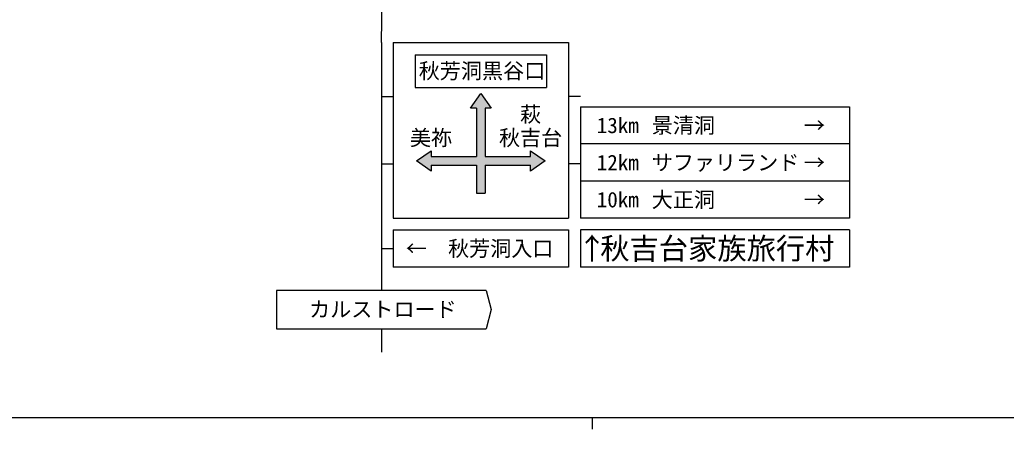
# Model space of a CAD drawing. Units: millimetres, scale not verified. Extents: x 40000 to 680000, y 20000 to 380000.
# Drawn here: x 119110 to 203385, y 204000 to 238926 of the extents above; entities that cross this region are included whole.
import ezdxf
from ezdxf.enums import TextEntityAlignment as Align

# ---------------------------------------------------------------- set-up
doc = ezdxf.new("R2010")
doc.units = ezdxf.units.MM
doc.header["$LTSCALE"] = 1000
for name, color, linetype, lineweight in [('M-BGD', 7, 'Continuous', 25), ('M-STR-STRC', 7, 'Continuous', 25), ('M-TTL-BAND', 7, 'Continuous', 25)]:
    doc.layers.add(name, color=color, linetype=linetype, lineweight=lineweight)
doc.styles.add('ＭＳ ゴシック', font='')
doc.styles.get('ＭＳ ゴシック').set_extended_font_data('MS Gothic')

msp = doc.modelspace()

# ---------------------------------------------------------------- hatches: boundary and pattern name
at = {"layer": 'M-STR-STRC'}
msp.add_hatch(color=256, dxfattribs=at).paths.add_polyline_path([(154250, 227760), (154250, 227260), (158125, 227260), (158125, 231385), (157625, 231385), (158500, 232635), (159375, 231385), (158875, 231385), (158875, 227260), (162750, 227260), (162750, 227760), (164000, 226885), (162750, 226010), (162750, 226510), (158875, 226510), (158875, 224135), (158125, 224135), (158125, 226510), (154250, 226510), (154250, 226010), (153000, 226885)])

# ---------------------------------------------------------------- linework, layer by layer
for p, q in [((150000, 237000), (151096, 290432)), ((150000, 237000), (150000, 215833)), ((151000, 237000), (151000, 222000)), ((151000, 237000), (166000, 237000)), ((166000, 237000), (166000, 222000)), ((152900, 235935), (164100, 235935)), ((152900, 235935), (152900, 233135)), ((164100, 235935), (164100, 233135)), ((152900, 233135), (164100, 233135)), ((157625, 231385), (158500, 232635)), ((158500, 232635), (159375, 231385)), ((150000, 232375), (151000, 232375)), ((167000, 232375), (166000, 232375)), ((158125, 231385), (157625, 231385)), ((158125, 231385), (158125, 227260)), ((159375, 231385), (158875, 231385)), ((158875, 231385), (158875, 227260)), ((167000, 231500), (167000, 222000)), ((167000, 231500), (190000, 231500)), ((190000, 231500), (190000, 222000)), ((153000, 226885), (154250, 227760)), ((154250, 227760), (154250, 227260)), ((162750, 227760), (164000, 226885)), ((162750, 227260), (162750, 227760)), ((190000, 228333), (167000, 228333)), ((154250, 226010), (153000, 226885)), ((154250, 227260), (158125, 227260)), ((158875, 227260), (162750, 227260)), ((164000, 226885), (162750, 226010)), ((150000, 226625), (151000, 226625)), ((154250, 226510), (154250, 226010)), ((154250, 226510), (158125, 226510)), ((158125, 226510), (158125, 224135)), ((158875, 226510), (158875, 224135)), ((158875, 226510), (162750, 226510)), ((162750, 226010), (162750, 226510)), ((167000, 226625), (166000, 226625)), ((190000, 225167), (167000, 225167)), ((158125, 224135), (158875, 224135)), ((151000, 222000), (166000, 222000)), ((190000, 222000), (167000, 222000)), ((151000, 221000), (166000, 221000)), ((151000, 221000), (151000, 217833)), ((166000, 221000), (166000, 217833)), ((167000, 221000), (167000, 217833)), ((190000, 221000), (167000, 221000)), ((190000, 221000), (190000, 217833)), ((150000, 219417), (151000, 219417)), ((166000, 217833), (151000, 217833)), ((190000, 217833), (167000, 217833)), ((158968, 215833), (141032, 215833)), ((141032, 215833), (141032, 212572)), ((158968, 215833), (159370, 214203)), ((159370, 214203), (158968, 212572)), ((141032, 212572), (158968, 212572)), ((150000, 212572), (150000, 210572))]:
    msp.add_line(p, q, dxfattribs=at)
at = {"layer": 'M-TTL-BAND'}
for p, q in [((40000, 205000), (579000, 205000)), ((168000, 205000), (168000, 204000))]:
    msp.add_line(p, q, dxfattribs=at)

# ---------------------------------------------------------------- texts
at = {"layer": 'M-BGD', "style": 'ＭＳ ゴシック'}
msp.add_text('サファリランド', height=1320, dxfattribs=at).set_placement((173100, 226750), align=Align.MIDDLE_LEFT)
at = {"layer": 'M-STR-STRC', "style": 'ＭＳ ゴシック'}
for s, height, p in [('秋芳洞黒谷口', 1320, (158600, 234569)), ('萩', 1320, (162750, 230860)), ('13km', 1320, (170200, 229917)), ('景清洞', 1320, (175800, 229917)), ('→', 1320, (187000, 229917)), ('美祢', 1320, (154250, 228860)), ('秋吉台', 1320, (162750, 228860)), ('12km', 1320, (170200, 226750)), ('→', 1320, (187000, 226750)), ('10km', 1320, (170200, 223583)), ('大正洞', 1320, (175800, 223583)), ('→', 1320, (187000, 223583)), ('秋芳洞入口', 1320, (160200, 219417)), ('↑', 1833, (168000, 219417)), ('←', 1320, (153000, 219417)), ('カルストロード', 1320, (150133, 214232))]:
    msp.add_text(s, height=height, dxfattribs=at).set_placement(p, align=Align.MIDDLE_CENTER)
msp.add_text('秋吉台家族旅行村', height=1833, dxfattribs=at).set_placement((168700, 219417), align=Align.MIDDLE_LEFT)

doc.saveas('drawing.dxf')
